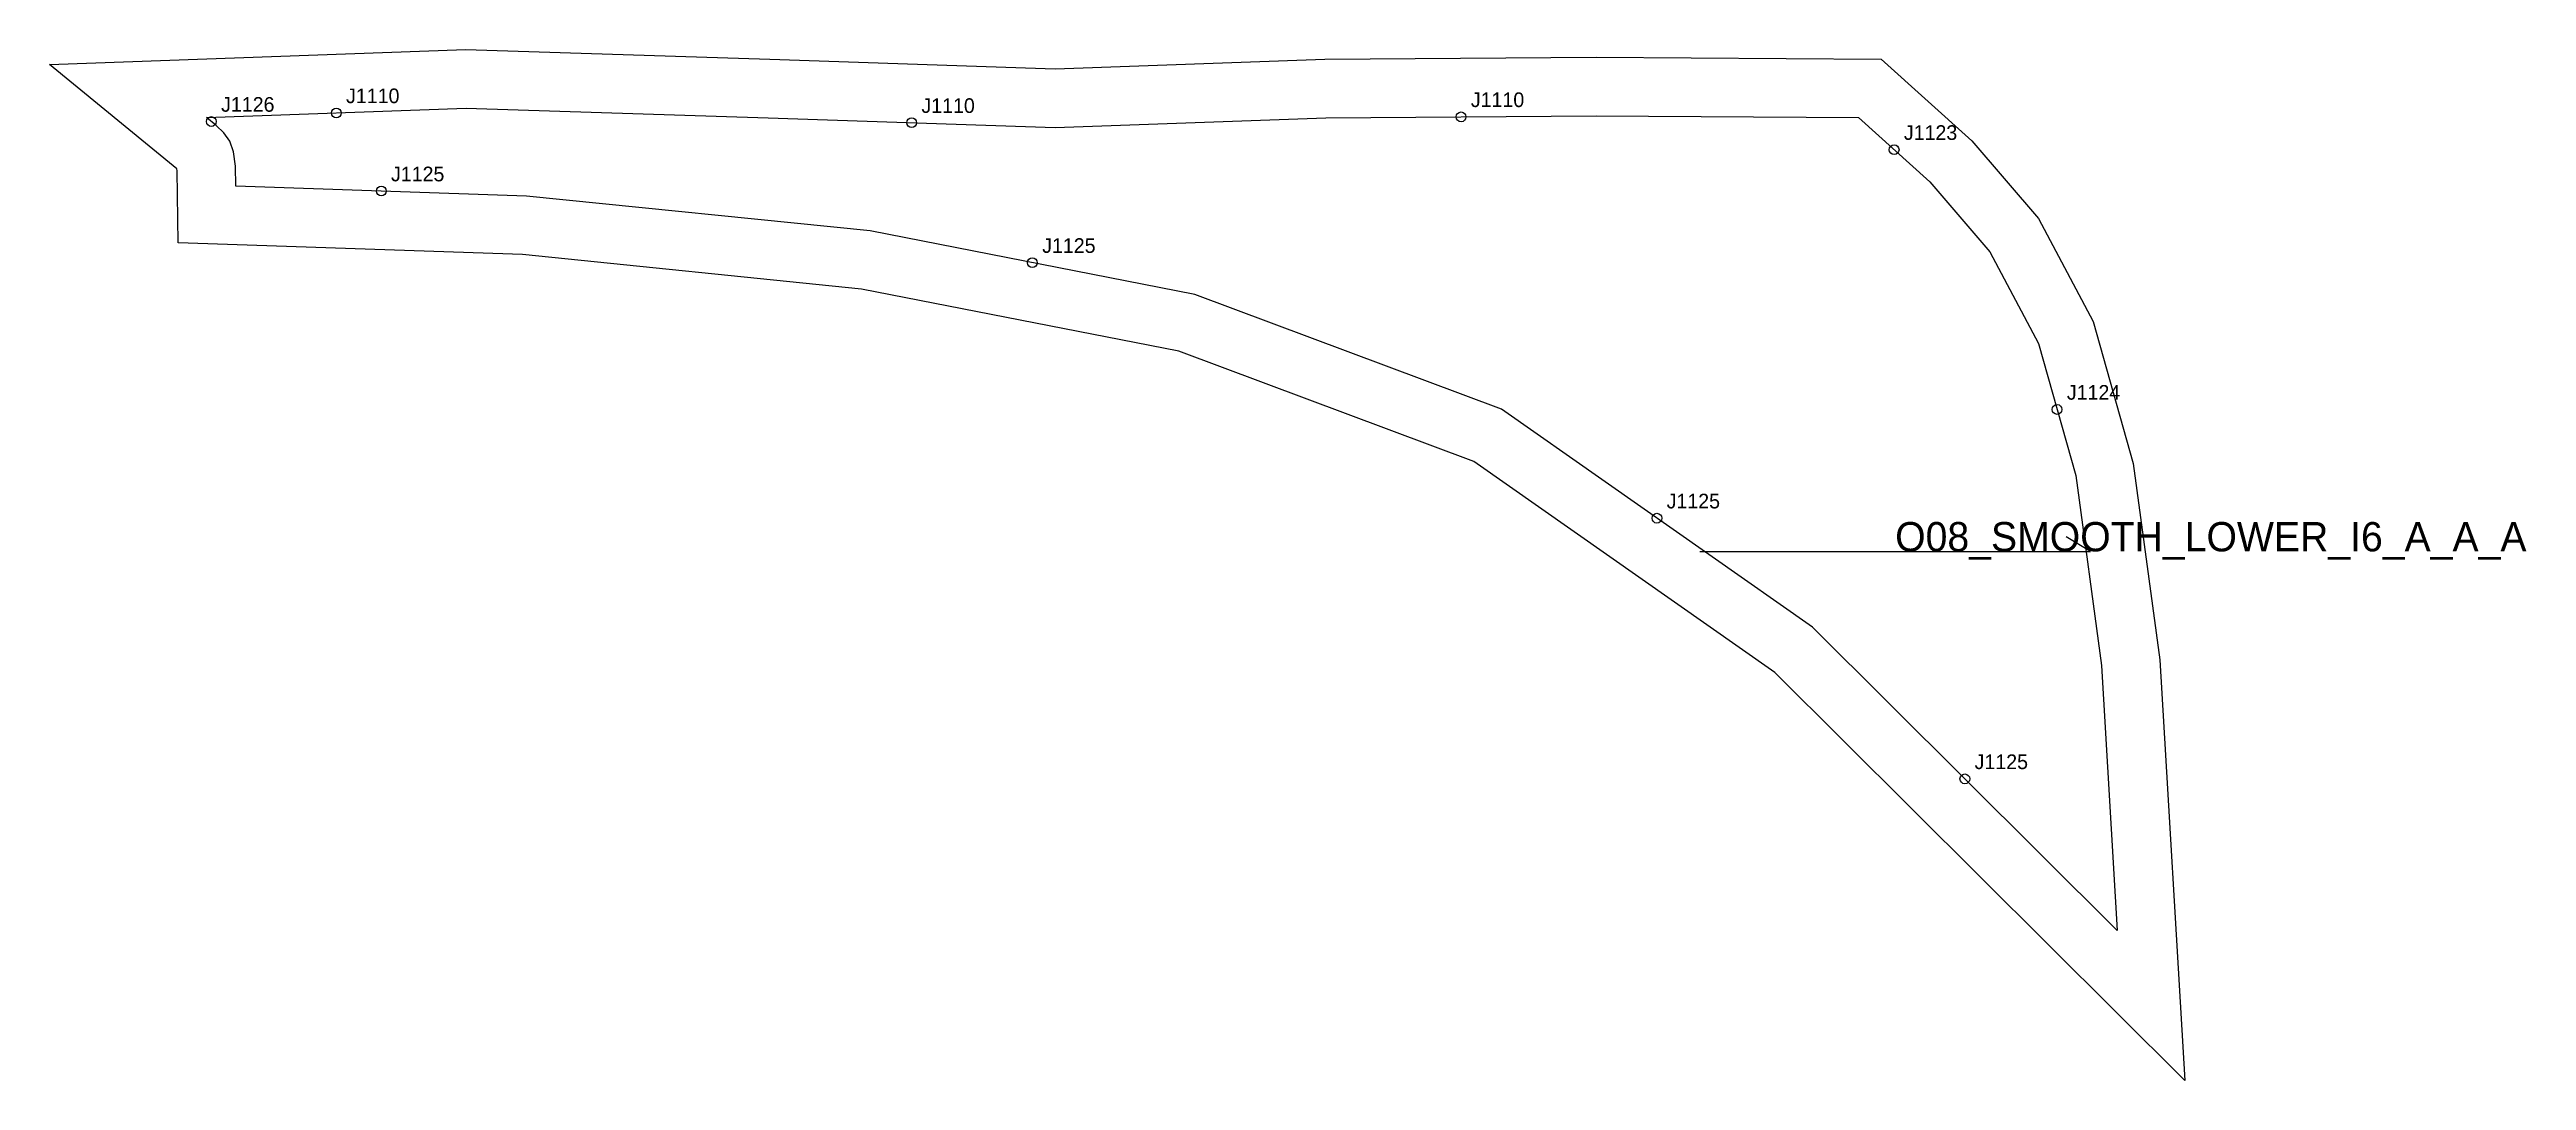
# Model space of a CAD drawing. Header units: millimetres. Extents: x -32 to 475, y -197 to 14.
import ezdxf

# ---------------------------------------------------------------- set-up
doc = ezdxf.new("R2010")
doc.units = ezdxf.units.MM
for name, color, linetype in [('CUT', 1, 'Continuous'), ('GRAIN', 3, 'Continuous'), ('LABEL', 7, 'Continuous'), ('NOTCH', 2, 'Continuous'), ('SEW', 5, 'Continuous')]:
    doc.layers.add(name, color=color, linetype=linetype)

msp = doc.modelspace()

# ---------------------------------------------------------------- linework, layer by layer
at = {"layer": 'CUT'}
msp.add_lwpolyline([(-32.17, 10.84), (53.11, 13.93), (115.39, 11.96), (173.81, 9.97), (229, 11.96), (284.61, 12.37), (342.97, 11.97), (361.54, -4.72), (375.18, -20.65), (386.39, -41.73), (394.61, -70.8), (400.08, -110.98), (405.18, -197.07), (321.17, -113.55), (259.55, -70.38), (199.11, -47.77), (134.13, -35.08), (64.73, -28.04), (-5.81, -25.62), (-6.06, -10.88), (-6.11, -10.5), (-32.17, 10.84)], close=True, dxfattribs=at)
at = {"layer": 'GRAIN'}
for p, q in [((385.84, -88.78), (380.84, -85.78)), ((305.84, -88.78), (385.84, -88.78))]:
    msp.add_line(p, q, dxfattribs=at)
at = {"layer": 'NOTCH'}
for centre in [(0.97, -0.8), (26.57, 0.96), (256.94, 0.16), (144.41, -1.04), (345.63, -6.56), (35.77, -15.04), (169.14, -29.69), (379.01, -59.74), (297.04, -81.99), (360.12, -135.35)]:
    msp.add_circle(centre, 1, dxfattribs=at)
at = {"layer": 'SEW'}
msp.add_lwpolyline([(0, 0), (53.14, 1.92), (114.99, -0.04), (173.82, -2.03), (229.26, -0.04), (284.62, 0.37), (338.33, 0), (352.94, -13.12), (365.21, -27.45), (375.19, -46.23), (382.83, -73.25), (388.13, -112.15), (391.34, -166.39), (328.9, -104.31), (265.19, -59.68), (202.39, -36.18), (135.89, -23.19), (65.54, -16.06), (5.99, -14.02), (5.92, -9.96), (5.52, -7), (4.73, -4.82), (3.55, -3.12), (1.95, -1.59)], close=True, dxfattribs=at)

# ---------------------------------------------------------------- texts
at = {"layer": 'LABEL'}
for s, height, p in [('J1110', 3, (28.57, 2.96)), ('J1110', 3, (258.94, 2.16)), ('J1126', 3, (2.97, 1.2)), ('J1110', 3, (146.41, 0.96)), ('J1123', 3, (347.63, -4.56)), ('J1125', 3, (37.77, -13.04)), ('J1125', 3, (171.14, -27.69)), ('J1124', 3, (381.01, -57.74)), ('J1125', 3, (299.04, -79.99)), ('O08_SMOOTH_LOWER_I6_A_A_A', 6, (345.84, -88.78)), ('J1125', 3, (362.12, -133.35))]:
    msp.add_text(s, height=height, dxfattribs=at).set_placement(p)

doc.saveas('drawing.dxf')
